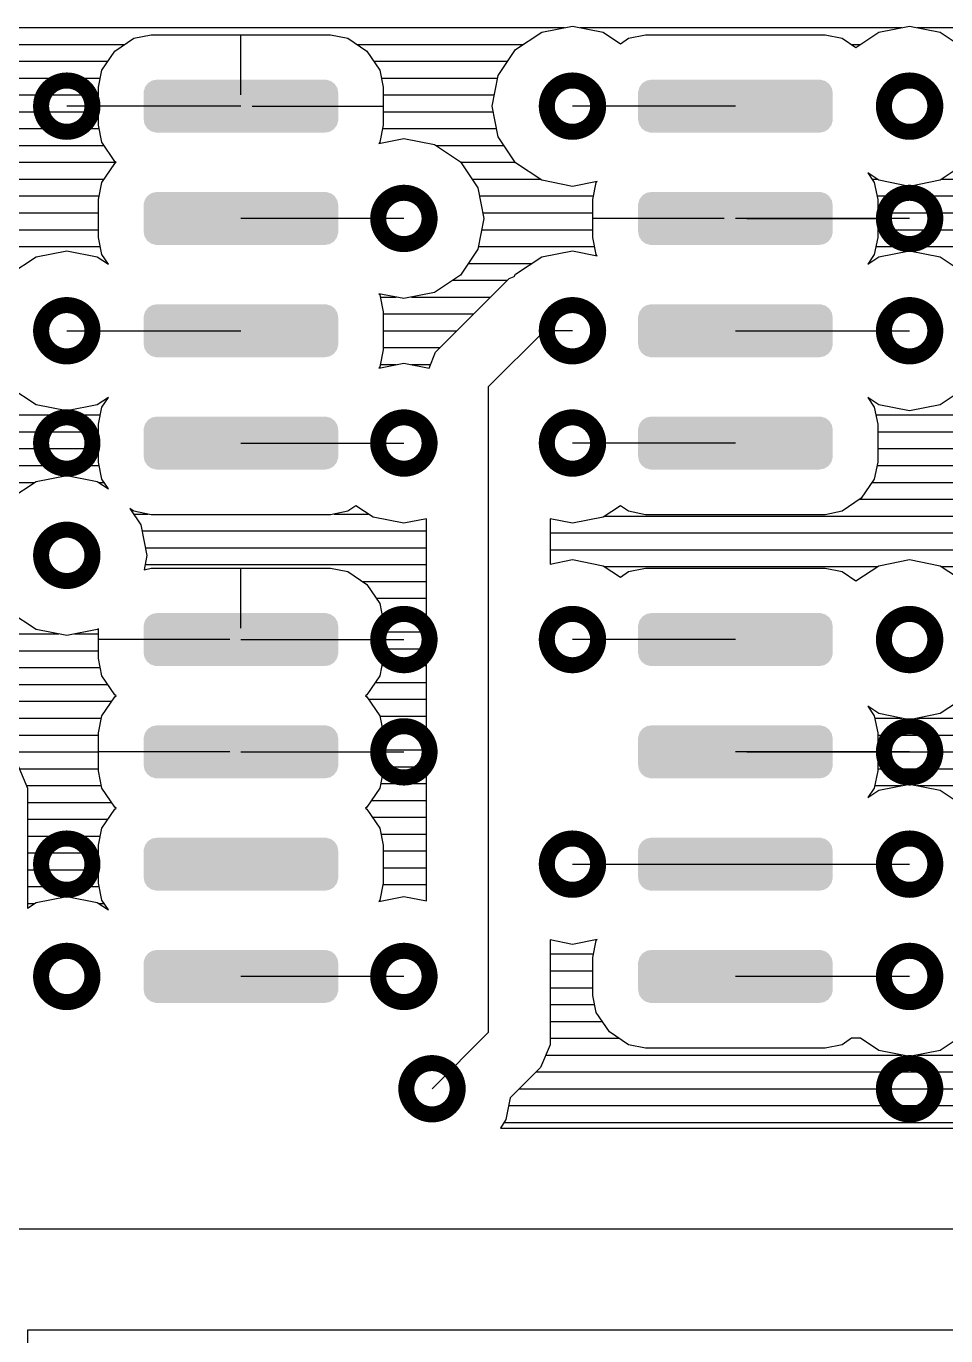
# Model space of a CAD drawing. Extents: x 295 to 953, y 10 to 290.
# Drawn here: x 705.29 to 726.08, y 118.39 to 148.01 of the extents above; entities that cross this region are included whole.
import ezdxf

# ---------------------------------------------------------------- set-up
doc = ezdxf.new("R2010")
doc.units = 0
doc.header["$LTSCALE"] = 5
doc.header["$MEASUREMENT"] = 0
doc.layers.get('0').update_dxf_attribs({"linetype": 'CONTINUOUS', "lineweight": 25})
doc.layers.add('130409_DV-DPH-A6_TOP', color=5, linetype='CONTINUOUS')

msp = doc.modelspace()

# ---------------------------------------------------------------- linework, layer by layer
at = {"const_width": 0.363}
for points in [[(705.627, 146.2, 1), (706.788, 146.2, 1)], [(717.057, 146.2, 1), (718.218, 146.2, 1)], [(724.677, 146.2, 1), (725.838, 146.2, 1)], [(713.247, 143.66, 1), (714.408, 143.66, 1)], [(724.677, 143.66, 1), (725.838, 143.66, 1)], [(705.627, 141.12, 1), (706.788, 141.12, 1)], [(717.057, 141.12, 1), (718.218, 141.12, 1)], [(724.677, 141.12, 1), (725.838, 141.12, 1)], [(705.627, 138.58, 1), (706.788, 138.58, 1)], [(713.247, 138.58, 1), (714.408, 138.58, 1)], [(717.057, 138.58, 1), (718.218, 138.58, 1)], [(705.627, 136.04, 1), (706.788, 136.04, 1)], [(713.247, 134.135, 1), (714.408, 134.135, 1)], [(717.057, 134.135, 1), (718.218, 134.135, 1)], [(724.677, 134.135, 1), (725.838, 134.135, 1)], [(713.247, 131.595, 1), (714.408, 131.595, 1)], [(724.677, 131.595, 1), (725.838, 131.595, 1)], [(705.627, 129.055, 1), (706.788, 129.055, 1)], [(717.057, 129.055, 1), (718.218, 129.055, 1)], [(724.677, 129.055, 1), (725.838, 129.055, 1)], [(705.627, 126.515, 1), (706.788, 126.515, 1)], [(713.247, 126.515, 1), (714.408, 126.515, 1)], [(724.677, 126.515, 1), (725.838, 126.515, 1)], [(713.882, 123.975, 1), (715.043, 123.975, 1)], [(724.677, 123.975, 1), (725.838, 123.975, 1)]]:
    msp.add_lwpolyline(points, format="xyb", close=True, dxfattribs=at)
for points in [[(707.969, 146.608), (707.977, 146.634), (712.324, 146.608), (712.308, 146.634)], [(707.977, 146.634), (708.028, 146.701), (712.308, 146.634), (712.266, 146.701)], [(708.028, 146.701), (708.043, 146.722), (712.266, 146.701), (712.24, 146.722)], [(708.043, 146.722), (708.118, 146.768), (712.24, 146.722), (712.179, 146.768)], [(708.118, 146.768), (708.137, 146.779), (712.179, 146.768), (712.138, 146.779)], [(708.137, 146.779), (708.237, 146.798), (712.138, 146.779), (712.073, 146.798)], [(708.237, 146.798), (708.245, 146.799), (712.073, 146.798), (712.044, 146.799)], [(719.145, 146.608), (719.153, 146.634), (723.5, 146.608), (723.484, 146.634)], [(719.153, 146.634), (719.204, 146.701), (723.484, 146.634), (723.442, 146.701)], [(719.204, 146.701), (719.219, 146.722), (723.442, 146.701), (723.416, 146.722)], [(719.219, 146.722), (719.294, 146.768), (723.416, 146.722), (723.355, 146.768)], [(719.294, 146.768), (719.313, 146.779), (723.355, 146.768), (723.314, 146.779)], [(719.313, 146.779), (719.413, 146.798), (723.314, 146.779), (723.249, 146.798)], [(719.413, 146.798), (719.421, 146.799), (723.249, 146.798), (723.22, 146.799)], [(707.945, 146.5), (707.946, 146.528), (712.344, 146.5), (712.339, 146.528)], [(707.945, 145.9), (707.945, 146.5), (712.344, 145.9), (712.344, 146.5)], [(707.946, 146.528), (707.969, 146.608), (712.339, 146.528), (712.324, 146.608)], [(719.121, 146.5), (719.122, 146.528), (723.52, 146.5), (723.515, 146.528)], [(719.121, 145.9), (719.121, 146.5), (723.52, 145.9), (723.52, 146.5)], [(719.122, 146.528), (719.145, 146.608), (723.515, 146.528), (723.5, 146.608)], [(707.95, 145.872), (707.945, 145.9), (712.343, 145.872), (712.344, 145.9)], [(707.965, 145.792), (707.95, 145.872), (712.32, 145.792), (712.343, 145.872)], [(707.981, 145.766), (707.965, 145.792), (712.312, 145.766), (712.32, 145.792)], [(708.023, 145.699), (707.981, 145.766), (712.261, 145.699), (712.312, 145.766)], [(719.126, 145.872), (719.121, 145.9), (723.519, 145.872), (723.52, 145.9)], [(719.141, 145.792), (719.126, 145.872), (723.496, 145.792), (723.519, 145.872)], [(719.157, 145.766), (719.141, 145.792), (723.488, 145.766), (723.496, 145.792)], [(719.199, 145.699), (719.157, 145.766), (723.437, 145.699), (723.488, 145.766)], [(708.05, 145.678), (708.023, 145.699), (712.246, 145.678), (712.261, 145.699)], [(708.11, 145.632), (708.05, 145.678), (712.171, 145.632), (712.246, 145.678)], [(708.151, 145.621), (708.11, 145.632), (712.153, 145.621), (712.171, 145.632)], [(708.216, 145.602), (708.151, 145.621), (712.052, 145.602), (712.153, 145.621)], [(708.245, 145.601), (708.216, 145.602), (712.044, 145.601), (712.052, 145.602)], [(719.226, 145.678), (719.199, 145.699), (723.422, 145.678), (723.437, 145.699)], [(719.286, 145.632), (719.226, 145.678), (723.347, 145.632), (723.422, 145.678)], [(719.327, 145.621), (719.286, 145.632), (723.329, 145.621), (723.347, 145.632)], [(719.392, 145.602), (719.327, 145.621), (723.228, 145.602), (723.329, 145.621)], [(719.421, 145.601), (719.392, 145.602), (723.22, 145.601), (723.228, 145.602)], [(708.137, 144.239), (708.237, 144.258), (712.138, 144.239), (712.073, 144.258)], [(708.237, 144.258), (708.245, 144.259), (712.073, 144.258), (712.044, 144.259)], [(719.313, 144.239), (719.413, 144.258), (723.314, 144.239), (723.249, 144.258)], [(719.413, 144.258), (719.421, 144.259), (723.249, 144.258), (723.22, 144.259)], [(707.945, 143.96), (707.946, 143.988), (712.344, 143.96), (712.339, 143.988)], [(707.946, 143.988), (707.969, 144.068), (712.339, 143.988), (712.324, 144.068)], [(707.969, 144.068), (707.977, 144.094), (712.324, 144.068), (712.308, 144.094)], [(707.977, 144.094), (708.028, 144.161), (712.308, 144.094), (712.266, 144.161)], [(708.028, 144.161), (708.043, 144.182), (712.266, 144.161), (712.24, 144.182)], [(708.043, 144.182), (708.118, 144.228), (712.24, 144.182), (712.179, 144.228)], [(708.118, 144.228), (708.137, 144.239), (712.179, 144.228), (712.138, 144.239)], [(719.121, 143.96), (719.122, 143.988), (723.52, 143.96), (723.515, 143.988)], [(719.122, 143.988), (719.145, 144.068), (723.515, 143.988), (723.5, 144.068)], [(719.145, 144.068), (719.153, 144.094), (723.5, 144.068), (723.484, 144.094)], [(719.153, 144.094), (719.204, 144.161), (723.484, 144.094), (723.442, 144.161)], [(719.204, 144.161), (719.219, 144.182), (723.442, 144.161), (723.416, 144.182)], [(719.219, 144.182), (719.294, 144.228), (723.416, 144.182), (723.355, 144.228)], [(719.294, 144.228), (719.313, 144.239), (723.355, 144.228), (723.314, 144.239)], [(707.945, 143.36), (707.945, 143.96), (712.344, 143.36), (712.344, 143.96)], [(719.121, 143.36), (719.121, 143.96), (723.52, 143.36), (723.52, 143.96)], [(707.95, 143.332), (707.945, 143.36), (712.343, 143.332), (712.344, 143.36)], [(707.965, 143.252), (707.95, 143.332), (712.32, 143.252), (712.343, 143.332)], [(707.981, 143.226), (707.965, 143.252), (712.312, 143.226), (712.32, 143.252)], [(708.023, 143.159), (707.981, 143.226), (712.261, 143.159), (712.312, 143.226)], [(708.05, 143.138), (708.023, 143.159), (712.246, 143.138), (712.261, 143.159)], [(708.11, 143.092), (708.05, 143.138), (712.171, 143.092), (712.246, 143.138)], [(708.151, 143.081), (708.11, 143.092), (712.153, 143.081), (712.171, 143.092)], [(708.216, 143.062), (708.151, 143.081), (712.052, 143.062), (712.153, 143.081)], [(719.126, 143.332), (719.121, 143.36), (723.519, 143.332), (723.52, 143.36)], [(719.141, 143.252), (719.126, 143.332), (723.496, 143.252), (723.519, 143.332)], [(719.157, 143.226), (719.141, 143.252), (723.488, 143.226), (723.496, 143.252)], [(719.199, 143.159), (719.157, 143.226), (723.437, 143.159), (723.488, 143.226)], [(719.226, 143.138), (719.199, 143.159), (723.422, 143.138), (723.437, 143.159)], [(719.286, 143.092), (719.226, 143.138), (723.347, 143.092), (723.422, 143.138)], [(719.327, 143.081), (719.286, 143.092), (723.329, 143.081), (723.347, 143.092)], [(719.392, 143.062), (719.327, 143.081), (723.228, 143.062), (723.329, 143.081)], [(708.245, 143.061), (708.216, 143.062), (712.044, 143.061), (712.052, 143.062)], [(719.421, 143.061), (719.392, 143.062), (723.22, 143.061), (723.228, 143.062)], [(707.977, 141.554), (708.028, 141.621), (712.308, 141.554), (712.266, 141.621)], [(708.028, 141.621), (708.043, 141.642), (712.266, 141.621), (712.24, 141.642)], [(708.043, 141.642), (708.118, 141.688), (712.24, 141.642), (712.179, 141.688)], [(708.118, 141.688), (708.137, 141.699), (712.179, 141.688), (712.138, 141.699)], [(708.137, 141.699), (708.237, 141.718), (712.138, 141.699), (712.073, 141.718)], [(708.237, 141.718), (708.245, 141.719), (712.073, 141.718), (712.044, 141.719)], [(719.153, 141.554), (719.204, 141.621), (723.484, 141.554), (723.442, 141.621)], [(719.204, 141.621), (719.219, 141.642), (723.442, 141.621), (723.416, 141.642)], [(719.219, 141.642), (719.294, 141.688), (723.416, 141.642), (723.355, 141.688)], [(719.294, 141.688), (719.313, 141.699), (723.355, 141.688), (723.314, 141.699)], [(719.313, 141.699), (719.413, 141.718), (723.314, 141.699), (723.249, 141.718)], [(719.413, 141.718), (719.421, 141.719), (723.249, 141.718), (723.22, 141.719)], [(707.945, 141.42), (707.946, 141.448), (712.344, 141.42), (712.339, 141.448)], [(707.945, 140.82), (707.945, 141.42), (712.344, 140.82), (712.344, 141.42)], [(707.946, 141.448), (707.969, 141.528), (712.339, 141.448), (712.324, 141.528)], [(707.969, 141.528), (707.977, 141.554), (712.324, 141.528), (712.308, 141.554)], [(719.121, 141.42), (719.122, 141.448), (723.52, 141.42), (723.515, 141.448)], [(719.121, 140.82), (719.121, 141.42), (723.52, 140.82), (723.52, 141.42)], [(719.122, 141.448), (719.145, 141.528), (723.515, 141.448), (723.5, 141.528)], [(719.145, 141.528), (719.153, 141.554), (723.5, 141.528), (723.484, 141.554)], [(707.95, 140.792), (707.945, 140.82), (712.343, 140.792), (712.344, 140.82)], [(707.965, 140.712), (707.95, 140.792), (712.32, 140.712), (712.343, 140.792)], [(707.981, 140.686), (707.965, 140.712), (712.312, 140.686), (712.32, 140.712)], [(719.126, 140.792), (719.121, 140.82), (723.519, 140.792), (723.52, 140.82)], [(719.141, 140.712), (719.126, 140.792), (723.496, 140.712), (723.519, 140.792)], [(719.157, 140.686), (719.141, 140.712), (723.488, 140.686), (723.496, 140.712)], [(708.023, 140.619), (707.981, 140.686), (712.261, 140.619), (712.312, 140.686)], [(708.05, 140.598), (708.023, 140.619), (712.246, 140.598), (712.261, 140.619)], [(708.11, 140.552), (708.05, 140.598), (712.171, 140.552), (712.246, 140.598)], [(708.151, 140.541), (708.11, 140.552), (712.153, 140.541), (712.171, 140.552)], [(708.216, 140.522), (708.151, 140.541), (712.052, 140.522), (712.153, 140.541)], [(708.245, 140.521), (708.216, 140.522), (712.044, 140.521), (712.052, 140.522)], [(719.199, 140.619), (719.157, 140.686), (723.437, 140.619), (723.488, 140.686)], [(719.226, 140.598), (719.199, 140.619), (723.422, 140.598), (723.437, 140.619)], [(719.286, 140.552), (719.226, 140.598), (723.347, 140.552), (723.422, 140.598)], [(719.327, 140.541), (719.286, 140.552), (723.329, 140.541), (723.347, 140.552)], [(719.392, 140.522), (719.327, 140.541), (723.228, 140.522), (723.329, 140.541)], [(719.421, 140.521), (719.392, 140.522), (723.22, 140.521), (723.228, 140.522)], [(707.946, 138.908), (707.969, 138.988), (712.339, 138.908), (712.324, 138.988)], [(707.969, 138.988), (707.977, 139.014), (712.324, 138.988), (712.308, 139.014)], [(707.977, 139.014), (708.028, 139.081), (712.308, 139.014), (712.266, 139.081)], [(708.028, 139.081), (708.043, 139.102), (712.266, 139.081), (712.24, 139.102)], [(708.043, 139.102), (708.118, 139.148), (712.24, 139.102), (712.179, 139.148)], [(708.118, 139.148), (708.137, 139.159), (712.179, 139.148), (712.138, 139.159)], [(708.137, 139.159), (708.237, 139.178), (712.138, 139.159), (712.073, 139.178)], [(708.237, 139.178), (708.245, 139.179), (712.073, 139.178), (712.044, 139.179)], [(719.122, 138.908), (719.145, 138.988), (723.515, 138.908), (723.5, 138.988)], [(719.145, 138.988), (719.153, 139.014), (723.5, 138.988), (723.484, 139.014)], [(719.153, 139.014), (719.204, 139.081), (723.484, 139.014), (723.442, 139.081)], [(719.204, 139.081), (719.219, 139.102), (723.442, 139.081), (723.416, 139.102)], [(719.219, 139.102), (719.294, 139.148), (723.416, 139.102), (723.355, 139.148)], [(719.294, 139.148), (719.313, 139.159), (723.355, 139.148), (723.314, 139.159)], [(719.313, 139.159), (719.413, 139.178), (723.314, 139.159), (723.249, 139.178)], [(719.413, 139.178), (719.421, 139.179), (723.249, 139.178), (723.22, 139.179)], [(707.945, 138.88), (707.946, 138.908), (712.344, 138.88), (712.339, 138.908)], [(707.945, 138.28), (707.945, 138.88), (712.344, 138.28), (712.344, 138.88)], [(719.121, 138.88), (719.122, 138.908), (723.52, 138.88), (723.515, 138.908)], [(719.121, 138.28), (719.121, 138.88), (723.52, 138.28), (723.52, 138.88)], [(707.95, 138.252), (707.945, 138.28), (712.343, 138.252), (712.344, 138.28)], [(707.965, 138.172), (707.95, 138.252), (712.32, 138.172), (712.343, 138.252)], [(707.981, 138.146), (707.965, 138.172), (712.312, 138.146), (712.32, 138.172)], [(708.023, 138.079), (707.981, 138.146), (712.261, 138.079), (712.312, 138.146)], [(708.05, 138.058), (708.023, 138.079), (712.246, 138.058), (712.261, 138.079)], [(708.11, 138.012), (708.05, 138.058), (712.171, 138.012), (712.246, 138.058)], [(719.126, 138.252), (719.121, 138.28), (723.519, 138.252), (723.52, 138.28)], [(719.141, 138.172), (719.126, 138.252), (723.496, 138.172), (723.519, 138.252)], [(719.157, 138.146), (719.141, 138.172), (723.488, 138.146), (723.496, 138.172)], [(719.199, 138.079), (719.157, 138.146), (723.437, 138.079), (723.488, 138.146)], [(719.226, 138.058), (719.199, 138.079), (723.422, 138.058), (723.437, 138.079)], [(719.286, 138.012), (719.226, 138.058), (723.347, 138.012), (723.422, 138.058)], [(708.151, 138.001), (708.11, 138.012), (712.153, 138.001), (712.171, 138.012)], [(708.216, 137.982), (708.151, 138.001), (712.052, 137.982), (712.153, 138.001)], [(708.245, 137.981), (708.216, 137.982), (712.044, 137.981), (712.052, 137.982)], [(719.327, 138.001), (719.286, 138.012), (723.329, 138.001), (723.347, 138.012)], [(719.392, 137.982), (719.327, 138.001), (723.228, 137.982), (723.329, 138.001)], [(719.421, 137.981), (719.392, 137.982), (723.22, 137.981), (723.228, 137.982)], [(707.946, 134.463), (707.969, 134.543), (712.339, 134.463), (712.324, 134.543)], [(707.969, 134.543), (707.977, 134.569), (712.324, 134.543), (712.308, 134.569)], [(707.977, 134.569), (708.028, 134.636), (712.308, 134.569), (712.266, 134.636)], [(708.028, 134.636), (708.043, 134.657), (712.266, 134.636), (712.24, 134.657)], [(708.043, 134.657), (708.118, 134.703), (712.24, 134.657), (712.179, 134.703)], [(708.118, 134.703), (708.137, 134.714), (712.179, 134.703), (712.138, 134.714)], [(708.137, 134.714), (708.237, 134.733), (712.138, 134.714), (712.073, 134.733)], [(708.237, 134.733), (708.245, 134.734), (712.073, 134.733), (712.044, 134.734)], [(719.122, 134.463), (719.145, 134.543), (723.515, 134.463), (723.5, 134.543)], [(719.145, 134.543), (719.153, 134.569), (723.5, 134.543), (723.484, 134.569)], [(719.153, 134.569), (719.204, 134.636), (723.484, 134.569), (723.442, 134.636)], [(719.204, 134.636), (719.219, 134.657), (723.442, 134.636), (723.416, 134.657)], [(719.219, 134.657), (719.294, 134.703), (723.416, 134.657), (723.355, 134.703)], [(719.294, 134.703), (719.313, 134.714), (723.355, 134.703), (723.314, 134.714)], [(719.313, 134.714), (719.413, 134.733), (723.314, 134.714), (723.249, 134.733)], [(719.413, 134.733), (719.421, 134.734), (723.249, 134.733), (723.22, 134.734)], [(707.945, 134.435), (707.946, 134.463), (712.344, 134.435), (712.339, 134.463)], [(707.945, 133.835), (707.945, 134.435), (712.344, 133.835), (712.344, 134.435)], [(719.121, 134.435), (719.122, 134.463), (723.52, 134.435), (723.515, 134.463)], [(719.121, 133.835), (719.121, 134.435), (723.52, 133.835), (723.52, 134.435)], [(707.95, 133.807), (707.945, 133.835), (712.343, 133.807), (712.344, 133.835)], [(707.965, 133.727), (707.95, 133.807), (712.32, 133.727), (712.343, 133.807)], [(707.981, 133.701), (707.965, 133.727), (712.312, 133.701), (712.32, 133.727)], [(708.023, 133.634), (707.981, 133.701), (712.261, 133.634), (712.312, 133.701)], [(708.05, 133.613), (708.023, 133.634), (712.246, 133.613), (712.261, 133.634)], [(708.11, 133.567), (708.05, 133.613), (712.171, 133.567), (712.246, 133.613)], [(719.126, 133.807), (719.121, 133.835), (723.519, 133.807), (723.52, 133.835)], [(719.141, 133.727), (719.126, 133.807), (723.496, 133.727), (723.519, 133.807)], [(719.157, 133.701), (719.141, 133.727), (723.488, 133.701), (723.496, 133.727)], [(719.199, 133.634), (719.157, 133.701), (723.437, 133.634), (723.488, 133.701)], [(719.226, 133.613), (719.199, 133.634), (723.422, 133.613), (723.437, 133.634)], [(719.286, 133.567), (719.226, 133.613), (723.347, 133.567), (723.422, 133.613)], [(708.151, 133.556), (708.11, 133.567), (712.153, 133.556), (712.171, 133.567)], [(708.216, 133.537), (708.151, 133.556), (712.052, 133.537), (712.153, 133.556)], [(708.245, 133.536), (708.216, 133.537), (712.044, 133.536), (712.052, 133.537)], [(719.327, 133.556), (719.286, 133.567), (723.329, 133.556), (723.347, 133.567)], [(719.392, 133.537), (719.327, 133.556), (723.228, 133.537), (723.329, 133.556)], [(719.421, 133.536), (719.392, 133.537), (723.22, 133.536), (723.228, 133.537)], [(708.028, 132.096), (708.043, 132.117), (712.266, 132.096), (712.24, 132.117)], [(708.043, 132.117), (708.118, 132.163), (712.24, 132.117), (712.179, 132.163)], [(708.118, 132.163), (708.137, 132.174), (712.179, 132.163), (712.138, 132.174)], [(708.137, 132.174), (708.237, 132.193), (712.138, 132.174), (712.073, 132.193)], [(708.237, 132.193), (708.245, 132.194), (712.073, 132.193), (712.044, 132.194)], [(719.204, 132.096), (719.219, 132.117), (723.442, 132.096), (723.416, 132.117)], [(719.219, 132.117), (719.294, 132.163), (723.416, 132.117), (723.355, 132.163)], [(719.294, 132.163), (719.313, 132.174), (723.355, 132.163), (723.314, 132.174)], [(719.313, 132.174), (719.413, 132.193), (723.314, 132.174), (723.249, 132.193)], [(719.413, 132.193), (719.421, 132.194), (723.249, 132.193), (723.22, 132.194)], [(707.945, 131.895), (707.946, 131.923), (712.344, 131.895), (712.339, 131.923)], [(707.945, 131.295), (707.945, 131.895), (712.344, 131.295), (712.344, 131.895)], [(707.946, 131.923), (707.969, 132.003), (712.339, 131.923), (712.324, 132.003)], [(707.969, 132.003), (707.977, 132.029), (712.324, 132.003), (712.308, 132.029)], [(707.977, 132.029), (708.028, 132.096), (712.308, 132.029), (712.266, 132.096)], [(719.121, 131.895), (719.122, 131.923), (723.52, 131.895), (723.515, 131.923)], [(719.121, 131.295), (719.121, 131.895), (723.52, 131.295), (723.52, 131.895)], [(719.122, 131.923), (719.145, 132.003), (723.515, 131.923), (723.5, 132.003)], [(719.145, 132.003), (719.153, 132.029), (723.5, 132.003), (723.484, 132.029)], [(719.153, 132.029), (719.204, 132.096), (723.484, 132.029), (723.442, 132.096)], [(707.95, 131.267), (707.945, 131.295), (712.343, 131.267), (712.344, 131.295)], [(707.965, 131.187), (707.95, 131.267), (712.32, 131.187), (712.343, 131.267)], [(719.126, 131.267), (719.121, 131.295), (723.519, 131.267), (723.52, 131.295)], [(719.141, 131.187), (719.126, 131.267), (723.496, 131.187), (723.519, 131.267)], [(707.981, 131.161), (707.965, 131.187), (712.312, 131.161), (712.32, 131.187)], [(708.023, 131.094), (707.981, 131.161), (712.261, 131.094), (712.312, 131.161)], [(708.05, 131.073), (708.023, 131.094), (712.246, 131.073), (712.261, 131.094)], [(708.11, 131.027), (708.05, 131.073), (712.171, 131.027), (712.246, 131.073)], [(708.151, 131.016), (708.11, 131.027), (712.153, 131.016), (712.171, 131.027)], [(708.216, 130.997), (708.151, 131.016), (712.052, 130.997), (712.153, 131.016)], [(708.245, 130.996), (708.216, 130.997), (712.044, 130.996), (712.052, 130.997)], [(719.157, 131.161), (719.141, 131.187), (723.488, 131.161), (723.496, 131.187)], [(719.199, 131.094), (719.157, 131.161), (723.437, 131.094), (723.488, 131.161)], [(719.226, 131.073), (719.199, 131.094), (723.422, 131.073), (723.437, 131.094)], [(719.286, 131.027), (719.226, 131.073), (723.347, 131.027), (723.422, 131.073)], [(719.327, 131.016), (719.286, 131.027), (723.329, 131.016), (723.347, 131.027)], [(719.392, 130.997), (719.327, 131.016), (723.228, 130.997), (723.329, 131.016)], [(719.421, 130.996), (719.392, 130.997), (723.22, 130.996), (723.228, 130.997)], [(707.946, 129.383), (707.969, 129.463), (712.339, 129.383), (712.324, 129.463)], [(707.969, 129.463), (707.977, 129.489), (712.324, 129.463), (712.308, 129.489)], [(707.977, 129.489), (708.028, 129.556), (712.308, 129.489), (712.266, 129.556)], [(708.028, 129.556), (708.043, 129.577), (712.266, 129.556), (712.24, 129.577)], [(708.043, 129.577), (708.118, 129.623), (712.24, 129.577), (712.179, 129.623)], [(708.118, 129.623), (708.137, 129.634), (712.179, 129.623), (712.138, 129.634)], [(708.137, 129.634), (708.237, 129.653), (712.138, 129.634), (712.073, 129.653)], [(708.237, 129.653), (708.245, 129.654), (712.073, 129.653), (712.044, 129.654)], [(719.122, 129.383), (719.145, 129.463), (723.515, 129.383), (723.5, 129.463)], [(719.145, 129.463), (719.153, 129.489), (723.5, 129.463), (723.484, 129.489)], [(719.153, 129.489), (719.204, 129.556), (723.484, 129.489), (723.442, 129.556)], [(719.204, 129.556), (719.219, 129.577), (723.442, 129.556), (723.416, 129.577)], [(719.219, 129.577), (719.294, 129.623), (723.416, 129.577), (723.355, 129.623)], [(719.294, 129.623), (719.313, 129.634), (723.355, 129.623), (723.314, 129.634)], [(719.313, 129.634), (719.413, 129.653), (723.314, 129.634), (723.249, 129.653)], [(719.413, 129.653), (719.421, 129.654), (723.249, 129.653), (723.22, 129.654)], [(707.945, 129.355), (707.946, 129.383), (712.344, 129.355), (712.339, 129.383)], [(707.945, 128.755), (707.945, 129.355), (712.344, 128.755), (712.344, 129.355)], [(719.121, 129.355), (719.122, 129.383), (723.52, 129.355), (723.515, 129.383)], [(719.121, 128.755), (719.121, 129.355), (723.52, 128.755), (723.52, 129.355)], [(707.95, 128.727), (707.945, 128.755), (712.343, 128.727), (712.344, 128.755)], [(707.965, 128.647), (707.95, 128.727), (712.32, 128.647), (712.343, 128.727)], [(707.981, 128.621), (707.965, 128.647), (712.312, 128.621), (712.32, 128.647)], [(708.023, 128.554), (707.981, 128.621), (712.261, 128.554), (712.312, 128.621)], [(719.126, 128.727), (719.121, 128.755), (723.519, 128.727), (723.52, 128.755)], [(719.141, 128.647), (719.126, 128.727), (723.496, 128.647), (723.519, 128.727)], [(719.157, 128.621), (719.141, 128.647), (723.488, 128.621), (723.496, 128.647)], [(719.199, 128.554), (719.157, 128.621), (723.437, 128.554), (723.488, 128.621)], [(708.05, 128.533), (708.023, 128.554), (712.246, 128.533), (712.261, 128.554)], [(708.11, 128.487), (708.05, 128.533), (712.171, 128.487), (712.246, 128.533)], [(708.151, 128.476), (708.11, 128.487), (712.153, 128.476), (712.171, 128.487)], [(708.216, 128.457), (708.151, 128.476), (712.052, 128.457), (712.153, 128.476)], [(708.245, 128.456), (708.216, 128.457), (712.044, 128.456), (712.052, 128.457)], [(719.226, 128.533), (719.199, 128.554), (723.422, 128.533), (723.437, 128.554)], [(719.286, 128.487), (719.226, 128.533), (723.347, 128.487), (723.422, 128.533)], [(719.327, 128.476), (719.286, 128.487), (723.329, 128.476), (723.347, 128.487)], [(719.392, 128.457), (719.327, 128.476), (723.228, 128.457), (723.329, 128.476)], [(719.421, 128.456), (719.392, 128.457), (723.22, 128.456), (723.228, 128.457)], [(708.043, 127.037), (708.118, 127.083), (712.24, 127.037), (712.179, 127.083)], [(708.118, 127.083), (708.137, 127.094), (712.179, 127.083), (712.138, 127.094)], [(708.137, 127.094), (708.237, 127.113), (712.138, 127.094), (712.073, 127.113)], [(708.237, 127.113), (708.245, 127.114), (712.073, 127.113), (712.044, 127.114)], [(719.219, 127.037), (719.294, 127.083), (723.416, 127.037), (723.355, 127.083)], [(719.294, 127.083), (719.313, 127.094), (723.355, 127.083), (723.314, 127.094)], [(719.313, 127.094), (719.413, 127.113), (723.314, 127.094), (723.249, 127.113)], [(719.413, 127.113), (719.421, 127.114), (723.249, 127.113), (723.22, 127.114)], [(707.945, 126.815), (707.946, 126.843), (712.344, 126.815), (712.339, 126.843)], [(707.945, 126.215), (707.945, 126.815), (712.344, 126.215), (712.344, 126.815)], [(707.946, 126.843), (707.969, 126.923), (712.339, 126.843), (712.324, 126.923)], [(707.969, 126.923), (707.977, 126.949), (712.324, 126.923), (712.308, 126.949)], [(707.977, 126.949), (708.028, 127.016), (712.308, 126.949), (712.266, 127.016)], [(708.028, 127.016), (708.043, 127.037), (712.266, 127.016), (712.24, 127.037)], [(719.121, 126.815), (719.122, 126.843), (723.52, 126.815), (723.515, 126.843)], [(719.121, 126.215), (719.121, 126.815), (723.52, 126.215), (723.52, 126.815)], [(719.122, 126.843), (719.145, 126.923), (723.515, 126.843), (723.5, 126.923)], [(719.145, 126.923), (719.153, 126.949), (723.5, 126.923), (723.484, 126.949)], [(719.153, 126.949), (719.204, 127.016), (723.484, 126.949), (723.442, 127.016)], [(719.204, 127.016), (719.219, 127.037), (723.442, 127.016), (723.416, 127.037)], [(707.95, 126.187), (707.945, 126.215), (712.343, 126.187), (712.344, 126.215)], [(719.126, 126.187), (719.121, 126.215), (723.519, 126.187), (723.52, 126.215)], [(707.965, 126.107), (707.95, 126.187), (712.32, 126.107), (712.343, 126.187)], [(707.981, 126.081), (707.965, 126.107), (712.312, 126.081), (712.32, 126.107)], [(708.023, 126.014), (707.981, 126.081), (712.261, 126.014), (712.312, 126.081)], [(708.05, 125.993), (708.023, 126.014), (712.246, 125.993), (712.261, 126.014)], [(708.11, 125.947), (708.05, 125.993), (712.171, 125.947), (712.246, 125.993)], [(708.151, 125.936), (708.11, 125.947), (712.153, 125.936), (712.171, 125.947)], [(708.216, 125.917), (708.151, 125.936), (712.052, 125.917), (712.153, 125.936)], [(708.245, 125.916), (708.216, 125.917), (712.044, 125.916), (712.052, 125.917)], [(719.141, 126.107), (719.126, 126.187), (723.496, 126.107), (723.519, 126.187)], [(719.157, 126.081), (719.141, 126.107), (723.488, 126.081), (723.496, 126.107)], [(719.199, 126.014), (719.157, 126.081), (723.437, 126.014), (723.488, 126.081)], [(719.226, 125.993), (719.199, 126.014), (723.422, 125.993), (723.437, 126.014)], [(719.286, 125.947), (719.226, 125.993), (723.347, 125.947), (723.422, 125.993)], [(719.327, 125.936), (719.286, 125.947), (723.329, 125.936), (723.347, 125.947)], [(719.392, 125.917), (719.327, 125.936), (723.228, 125.917), (723.329, 125.936)], [(719.421, 125.916), (719.392, 125.917), (723.22, 125.916), (723.228, 125.917)]]:
    msp.add_solid(points)
at = {"layer": '130409_DV-DPH-A6_TOP', "color": 7}
for p, q in [((700.366, 147.978), (717.46, 147.978)), ((707.726, 147.739), (708.113, 147.815)), ((708.113, 147.815), (712.171, 147.815)), ((710.145, 146.454), (710.145, 147.815)), ((712.171, 147.815), (712.558, 147.739)), ((716.352, 147.48), (716.942, 147.871)), ((716.942, 147.871), (717.638, 148.008)), ((717.638, 148.008), (718.328, 147.871)), ((717.81, 147.978), (725.08, 147.978)), ((718.328, 147.871), (718.72, 147.612)), ((718.902, 147.739), (719.289, 147.815)), ((719.289, 147.815), (723.347, 147.815)), ((723.347, 147.815), (723.734, 147.739)), ((724.043, 147.526), (724.562, 147.871)), ((724.562, 147.871), (725.258, 148.008)), ((725.258, 148.008), (725.948, 147.871)), ((725.43, 147.978), (728.656, 147.978)), ((725.948, 147.871), (726.538, 147.48)), ((700.112, 147.597), (707.513, 147.597)), ((707.295, 147.445), (707.726, 147.739)), ((712.558, 147.739), (712.989, 147.445)), ((712.771, 147.597), (716.525, 147.597)), ((718.72, 147.612), (718.902, 147.739)), ((723.734, 147.739), (724.043, 147.526)), ((723.947, 147.597), (724.145, 147.597)), ((707, 147.013), (707.295, 147.445)), ((712.989, 147.445), (713.284, 147.013)), ((715.961, 146.891), (716.352, 147.48)), ((699.725, 147.216), (707.137, 147.216)), ((706.924, 146.627), (707, 147.013)), ((713.147, 147.216), (716.175, 147.216)), ((713.284, 147.013), (713.36, 146.627)), ((689.134, 146.835), (706.964, 146.835)), ((706.924, 145.768), (706.924, 146.627)), ((713.32, 146.835), (715.951, 146.835)), ((713.36, 146.627), (713.36, 145.768)), ((715.824, 146.2), (715.961, 146.891)), ((689.703, 146.454), (706.924, 146.454)), ((713.36, 146.454), (715.875, 146.454)), ((689.972, 146.073), (706.924, 146.073)), ((710.145, 146.2), (706.208, 146.2)), ((709.891, 146.2), (706.924, 146.2)), ((710.399, 146.2), (713.36, 146.2)), ((713.36, 146.073), (715.849, 146.073)), ((715.961, 145.504), (715.824, 146.2)), ((721.321, 146.2), (717.638, 146.2)), ((707, 145.382), (706.924, 145.768)), ((713.36, 145.768), (713.284, 145.382)), ((690.226, 145.692), (706.939, 145.692)), ((713.264, 145.357), (713.828, 145.468)), ((713.345, 145.692), (715.926, 145.692)), ((713.828, 145.468), (714.518, 145.331)), ((716.352, 144.915), (715.961, 145.504)), ((690.322, 145.311), (707.051, 145.311)), ((707.295, 144.95), (707, 145.382)), ((713.284, 145.382), (713.264, 145.357)), ((714.518, 145.331), (715.108, 144.94)), ((714.554, 145.311), (716.088, 145.311)), ((690.394, 144.93), (707.325, 144.93)), ((707, 144.473), (707.295, 144.905)), ((707.325, 144.93), (707.295, 144.95)), ((707.295, 144.905), (707.325, 144.93)), ((715.108, 144.94), (715.499, 144.351)), ((715.113, 144.93), (716.347, 144.93)), ((716.942, 144.524), (716.352, 144.915)), ((726.538, 144.915), (725.948, 144.524)), ((724.562, 144.524), (724.313, 144.691)), ((724.313, 144.691), (724.46, 144.473)), ((690.394, 144.549), (707.051, 144.549)), ((706.924, 144.087), (707, 144.473)), ((715.372, 144.549), (716.906, 144.549)), ((715.499, 144.351), (715.636, 143.66)), ((717.638, 144.386), (716.942, 144.524)), ((718.196, 144.498), (717.638, 144.386)), ((718.1, 144.087), (718.176, 144.473)), ((718.176, 144.473), (718.196, 144.498)), ((724.409, 144.549), (724.526, 144.549)), ((724.46, 144.473), (724.536, 144.087)), ((725.258, 144.386), (724.562, 144.524)), ((725.948, 144.524), (725.258, 144.386)), ((725.984, 144.549), (729.398, 144.549)), ((690.394, 144.168), (706.939, 144.168)), ((706.924, 143.228), (706.924, 144.087)), ((715.534, 144.168), (718.115, 144.168)), ((718.1, 143.228), (718.1, 144.087)), ((724.521, 144.168), (729.144, 144.168)), ((724.536, 144.087), (724.536, 143.228)), ((690.394, 143.787), (706.924, 143.787)), ((715.611, 143.787), (718.1, 143.787)), ((724.536, 143.787), (728.89, 143.787)), ((690.394, 143.406), (706.924, 143.406)), ((713.828, 143.66), (710.145, 143.66)), ((715.636, 143.66), (715.499, 142.964)), ((715.585, 143.406), (718.1, 143.406)), ((721.067, 143.66), (718.1, 143.66)), ((725.258, 143.66), (721.321, 143.66)), ((721.575, 143.66), (724.536, 143.66)), ((724.536, 143.406), (728.707, 143.406)), ((707, 142.842), (706.924, 143.228)), ((718.176, 142.842), (718.1, 143.228)), ((724.536, 143.228), (724.46, 142.842)), ((690.394, 143.025), (706.964, 143.025)), ((704.922, 142.4), (705.512, 142.791)), ((705.512, 142.791), (706.208, 142.928)), ((706.208, 142.928), (706.898, 142.791)), ((706.898, 142.791), (707.147, 142.624)), ((707.147, 142.624), (707, 142.842)), ((715.499, 142.964), (715.108, 142.375)), ((715.509, 143.025), (718.14, 143.025)), ((716.352, 142.4), (716.942, 142.791)), ((716.942, 142.791), (717.638, 142.928)), ((717.638, 142.928), (718.196, 142.817)), ((718.196, 142.817), (718.176, 142.842)), ((724.46, 142.842), (724.313, 142.624)), ((724.313, 142.624), (724.562, 142.791)), ((724.496, 143.025), (728.631, 143.025)), ((724.562, 142.791), (725.258, 142.928)), ((725.258, 142.928), (725.948, 142.791)), ((725.948, 142.791), (726.538, 142.4)), ((707.122, 142.644), (707.137, 142.644)), ((715.286, 142.644), (716.718, 142.644)), ((724.323, 142.644), (724.338, 142.644)), ((715.108, 142.375), (714.518, 141.984)), ((714.935, 142.263), (716.169, 142.263)), ((715.814, 141.907), (716.21, 142.304)), ((716.21, 142.304), (716.317, 142.349)), ((716.317, 142.349), (716.352, 142.4)), ((713.828, 141.846), (713.264, 141.958)), ((713.264, 141.958), (713.284, 141.933)), ((713.284, 141.933), (713.36, 141.547)), ((714.518, 141.984), (713.828, 141.846)), ((714.94, 141.034), (715.814, 141.907)), ((713.294, 141.882), (713.65, 141.882)), ((714, 141.882), (715.788, 141.882)), ((713.36, 141.547), (713.36, 140.688)), ((713.36, 141.501), (715.407, 141.501)), ((706.208, 141.12), (710.145, 141.12)), ((713.36, 141.12), (715.026, 141.12)), ((714.544, 140.637), (714.94, 141.034)), ((717.003, 141.12), (715.733, 139.85)), ((717.638, 141.12), (717.003, 141.12)), ((721.321, 141.12), (725.258, 141.12)), ((713.36, 140.739), (714.645, 140.739)), ((713.36, 140.688), (713.284, 140.302)), ((714.397, 140.277), (714.544, 140.637)), ((713.264, 140.277), (713.828, 140.388)), ((713.284, 140.302), (713.264, 140.277)), ((713.294, 140.358), (713.65, 140.358)), ((713.828, 140.388), (714.397, 140.277)), ((714, 140.358), (714.427, 140.358)), ((705.512, 139.444), (704.922, 139.835)), ((715.733, 139.85), (715.733, 125.245)), ((726.538, 139.835), (725.948, 139.444)), ((707.147, 139.611), (706.898, 139.444)), ((707, 139.393), (707.147, 139.611)), ((707.122, 139.596), (707.137, 139.596)), ((724.562, 139.444), (724.313, 139.611)), ((724.313, 139.611), (724.46, 139.393)), ((724.323, 139.596), (724.338, 139.596)), ((706.208, 139.306), (705.512, 139.444)), ((706.898, 139.444), (706.208, 139.306)), ((706.924, 139.007), (707, 139.393)), ((724.46, 139.393), (724.536, 139.007)), ((725.258, 139.306), (724.562, 139.444)), ((725.948, 139.444), (725.258, 139.306)), ((669.505, 139.215), (706.964, 139.215)), ((706.924, 138.148), (706.924, 139.007)), ((724.496, 139.215), (730.465, 139.215)), ((724.536, 139.007), (724.536, 138.148)), ((669.505, 138.834), (706.924, 138.834)), ((724.536, 138.834), (730.851, 138.834)), ((669.505, 138.453), (706.924, 138.453)), ((710.145, 138.58), (713.828, 138.58)), ((721.321, 138.58), (717.638, 138.58)), ((724.536, 138.453), (730.073, 138.453)), ((669.505, 138.072), (706.939, 138.072)), ((707, 137.762), (706.924, 138.148)), ((724.536, 138.148), (724.46, 137.762)), ((724.521, 138.072), (729.504, 138.072)), ((705.512, 137.711), (706.208, 137.848)), ((706.208, 137.848), (706.898, 137.711)), ((707.147, 137.544), (707, 137.762)), ((724.46, 137.762), (724.165, 137.33)), ((669.505, 137.691), (705.476, 137.691)), ((704.922, 137.32), (705.512, 137.711)), ((706.898, 137.711), (707.147, 137.544)), ((706.934, 137.691), (707.051, 137.691)), ((724.409, 137.691), (729.225, 137.691)), ((712.74, 137.163), (712.558, 137.036)), ((713.132, 136.904), (712.74, 137.163)), ((718.72, 137.163), (718.328, 136.904)), ((718.902, 137.036), (718.72, 137.163)), ((724.165, 137.33), (723.734, 137.036)), ((724.135, 137.31), (728.971, 137.31)), ((707.726, 137.036), (707.63, 137.102)), ((707.63, 137.102), (707.879, 136.731)), ((707.716, 136.975), (708.036, 136.975)), ((708.113, 136.959), (707.726, 137.036)), ((712.171, 136.959), (708.113, 136.959)), ((712.558, 137.036), (712.171, 136.959)), ((712.248, 136.975), (713.02, 136.975)), ((713.828, 136.766), (713.132, 136.904)), ((714.336, 136.868), (713.828, 136.766)), ((714.336, 128.222), (714.336, 136.868)), ((717.638, 136.766), (717.13, 136.868)), ((717.13, 136.868), (717.13, 135.842)), ((718.328, 136.904), (717.638, 136.766)), ((718.364, 136.929), (728.732, 136.929)), ((719.289, 136.959), (718.902, 137.036)), ((723.347, 136.959), (719.289, 136.959)), ((723.734, 137.036), (723.347, 136.959)), ((707.879, 136.731), (708.016, 136.04)), ((707.904, 136.594), (714.336, 136.594)), ((717.13, 136.548), (728.656, 136.548)), ((708.016, 136.04), (707.955, 135.715)), ((707.98, 136.213), (714.336, 136.213)), ((717.13, 136.167), (728.58, 136.167)), ((707.955, 135.715), (708.113, 135.75)), ((707.975, 135.832), (714.336, 135.832)), ((708.113, 135.75), (712.171, 135.75)), ((710.145, 134.389), (710.145, 135.75)), ((712.171, 135.75), (712.558, 135.674)), ((712.558, 135.674), (712.989, 135.38)), ((717.13, 135.842), (717.638, 135.943)), ((717.638, 135.943), (718.328, 135.806)), ((718.328, 135.806), (718.72, 135.547)), ((718.364, 135.786), (724.526, 135.786)), ((718.72, 135.547), (718.902, 135.674)), ((718.902, 135.674), (719.289, 135.75)), ((719.289, 135.75), (723.347, 135.75)), ((723.347, 135.75), (723.734, 135.674)), ((723.734, 135.674), (724.043, 135.461)), ((724.043, 135.461), (724.562, 135.806)), ((724.562, 135.806), (725.258, 135.943)), ((725.258, 135.943), (725.948, 135.806)), ((725.948, 135.806), (726.538, 135.415)), ((725.984, 135.786), (728.504, 135.786)), ((712.883, 135.451), (714.336, 135.451)), ((712.989, 135.38), (713.284, 134.948)), ((713.198, 135.07), (714.336, 135.07)), ((713.284, 134.948), (713.36, 134.562)), ((705.512, 134.364), (704.922, 134.755)), ((713.335, 134.689), (714.336, 134.689)), ((713.36, 134.562), (713.36, 133.703)), ((702.326, 134.262), (706.03, 134.262)), ((706.208, 134.226), (705.512, 134.364)), ((706.898, 134.364), (706.208, 134.226)), ((706.38, 134.262), (706.924, 134.262)), ((706.924, 134.379), (706.898, 134.364)), ((706.924, 133.703), (706.924, 134.379)), ((713.36, 134.308), (714.336, 134.308)), ((709.891, 134.135), (706.924, 134.135)), ((710.145, 134.135), (713.828, 134.135)), ((710.399, 134.135), (713.36, 134.135)), ((713.36, 133.927), (714.336, 133.927)), ((721.321, 134.135), (717.638, 134.135)), ((702.707, 133.881), (706.924, 133.881)), ((707, 133.317), (706.924, 133.703)), ((713.36, 133.703), (713.284, 133.317)), ((703.088, 133.5), (706.964, 133.5)), ((707.295, 132.885), (707, 133.317)), ((713.284, 133.317), (712.989, 132.885)), ((713.33, 133.546), (714.336, 133.546)), ((703.469, 133.119), (707.137, 133.119)), ((713.182, 133.165), (714.336, 133.165)), ((703.85, 132.738), (707.224, 132.738)), ((707, 132.408), (707.295, 132.84)), ((707.325, 132.865), (707.295, 132.885)), ((707.295, 132.84), (707.325, 132.865)), ((712.989, 132.885), (712.959, 132.865)), ((712.959, 132.865), (712.989, 132.84)), ((712.989, 132.84), (713.284, 132.408)), ((713.03, 132.784), (714.336, 132.784)), ((726.538, 132.85), (725.948, 132.459)), ((724.562, 132.459), (724.313, 132.626)), ((724.313, 132.626), (724.46, 132.408)), ((725.258, 132.321), (724.562, 132.459)), ((725.948, 132.459), (725.258, 132.321)), ((704.231, 132.357), (706.99, 132.357)), ((706.924, 132.022), (707, 132.408)), ((713.284, 132.408), (713.36, 132.022)), ((713.284, 132.403), (714.336, 132.403)), ((724.46, 132.408), (724.536, 132.022)), ((724.47, 132.357), (725.08, 132.357)), ((725.43, 132.357), (731.552, 132.357)), ((704.612, 131.976), (706.924, 131.976)), ((706.924, 131.163), (706.924, 132.022)), ((713.36, 132.022), (714.336, 132.022)), ((713.36, 132.022), (713.36, 131.163)), ((724.536, 132.022), (724.536, 131.163)), ((724.536, 131.976), (735.672, 131.976)), ((704.968, 131.615), (705.319, 130.777)), ((704.978, 131.595), (706.924, 131.595)), ((709.891, 131.595), (706.924, 131.595)), ((710.145, 131.595), (713.828, 131.595)), ((710.399, 131.595), (713.36, 131.595)), ((713.36, 131.641), (714.336, 131.641)), ((725.258, 131.595), (721.321, 131.595)), ((721.575, 131.595), (724.536, 131.595)), ((724.536, 131.595), (735.672, 131.595)), ((713.36, 131.26), (714.336, 131.26)), ((705.136, 131.214), (706.924, 131.214)), ((707, 130.777), (706.924, 131.163)), ((713.36, 131.163), (713.284, 130.777)), ((724.536, 131.163), (724.46, 130.777)), ((724.536, 131.214), (735.672, 131.214)), ((705.293, 130.833), (706.99, 130.833)), ((705.319, 130.777), (705.319, 128.059)), ((707.295, 130.345), (707, 130.777)), ((713.284, 130.777), (712.989, 130.345)), ((713.304, 130.879), (714.336, 130.879)), ((724.46, 130.777), (724.313, 130.559)), ((724.313, 130.559), (724.562, 130.726)), ((724.47, 130.833), (725.08, 130.833)), ((724.562, 130.726), (725.258, 130.863)), ((725.258, 130.863), (725.948, 130.726)), ((725.43, 130.833), (735.672, 130.833)), ((725.948, 130.726), (726.538, 130.335)), ((705.319, 130.452), (707.224, 130.452)), ((707.325, 130.325), (707.295, 130.345)), ((712.989, 130.345), (712.959, 130.325)), ((713.096, 130.498), (714.336, 130.498)), ((705.319, 130.071), (707.137, 130.071)), ((707, 129.868), (707.295, 130.3)), ((707.295, 130.3), (707.325, 130.325)), ((712.959, 130.325), (712.989, 130.3)), ((712.989, 130.3), (713.284, 129.868)), ((713.111, 130.117), (714.336, 130.117)), ((706.924, 129.482), (707, 129.868)), ((713.284, 129.868), (713.36, 129.482)), ((705.319, 129.69), (706.964, 129.69)), ((706.924, 128.623), (706.924, 129.482)), ((713.309, 129.736), (714.336, 129.736)), ((713.36, 129.482), (713.36, 128.623)), ((705.319, 129.309), (706.924, 129.309)), ((713.36, 129.355), (714.336, 129.355)), ((705.319, 128.928), (706.924, 128.928)), ((713.36, 128.974), (714.336, 128.974)), ((717.638, 129.055), (721.321, 129.055)), ((721.321, 129.055), (725.258, 129.055)), ((707, 128.237), (706.924, 128.623)), ((713.36, 128.623), (713.284, 128.237)), ((713.35, 128.593), (714.336, 128.593)), ((705.319, 128.547), (706.939, 128.547)), ((705.512, 128.186), (706.208, 128.323)), ((706.208, 128.323), (706.898, 128.186)), ((713.264, 128.212), (713.828, 128.323)), ((713.828, 128.323), (714.336, 128.222)), ((705.319, 128.059), (705.512, 128.186)), ((705.319, 128.166), (705.476, 128.166)), ((706.898, 128.186), (707.147, 128.019)), ((706.934, 128.166), (707.051, 128.166)), ((707.147, 128.019), (707, 128.237)), ((713.284, 128.237), (713.264, 128.212)), ((717.638, 127.241), (717.13, 127.343)), ((717.13, 127.343), (717.13, 125.519)), ((718.196, 127.353), (717.638, 127.241)), ((718.1, 126.942), (718.176, 127.328)), ((718.176, 127.328), (718.196, 127.353)), ((717.13, 127.023), (718.115, 127.023)), ((718.1, 126.083), (718.1, 126.942)), ((713.828, 126.515), (710.145, 126.515)), ((717.13, 126.642), (718.1, 126.642)), ((725.258, 126.515), (721.321, 126.515)), ((717.13, 126.261), (718.1, 126.261)), ((718.176, 125.697), (718.1, 126.083)), ((717.13, 125.88), (718.14, 125.88)), ((718.471, 125.265), (718.176, 125.697)), ((717.13, 125.519), (717.13, 124.966)), ((717.13, 125.499), (718.313, 125.499)), ((715.733, 125.245), (714.463, 123.975)), ((717.13, 125.118), (718.689, 125.118)), ((718.902, 124.971), (718.471, 125.265)), ((723.947, 125.118), (723.734, 124.971)), ((724.145, 125.118), (723.947, 125.118)), ((724.562, 124.839), (724.145, 125.118)), ((726.538, 125.23), (725.948, 124.839)), ((717.13, 124.966), (716.916, 124.453)), ((717.033, 124.737), (725.08, 124.737)), ((719.289, 124.894), (718.902, 124.971)), ((723.347, 124.894), (719.289, 124.894)), ((723.734, 124.971), (723.347, 124.894)), ((725.258, 124.701), (724.562, 124.839)), ((725.948, 124.839), (725.258, 124.701)), ((725.43, 124.737), (734.214, 124.737)), ((716.916, 124.453), (716.23, 123.767)), ((716.815, 124.356), (733.833, 124.356)), ((716.434, 123.975), (733.452, 123.975)), ((716.23, 123.767), (716.134, 123.279)), ((716.195, 123.594), (733.071, 123.594)), ((716.134, 123.279), (716.007, 123.086)), ((716.007, 123.086), (732.563, 123.086)), ((716.088, 123.213), (732.69, 123.213)), ((733.513, 120.8), (703.033, 120.8)), ((733.965, 118.514), (705.319, 118.514)), ((705.319, 118.514), (705.319, 100.932))]:
    msp.add_line(p, q, dxfattribs=at)

doc.saveas('drawing.dxf')
